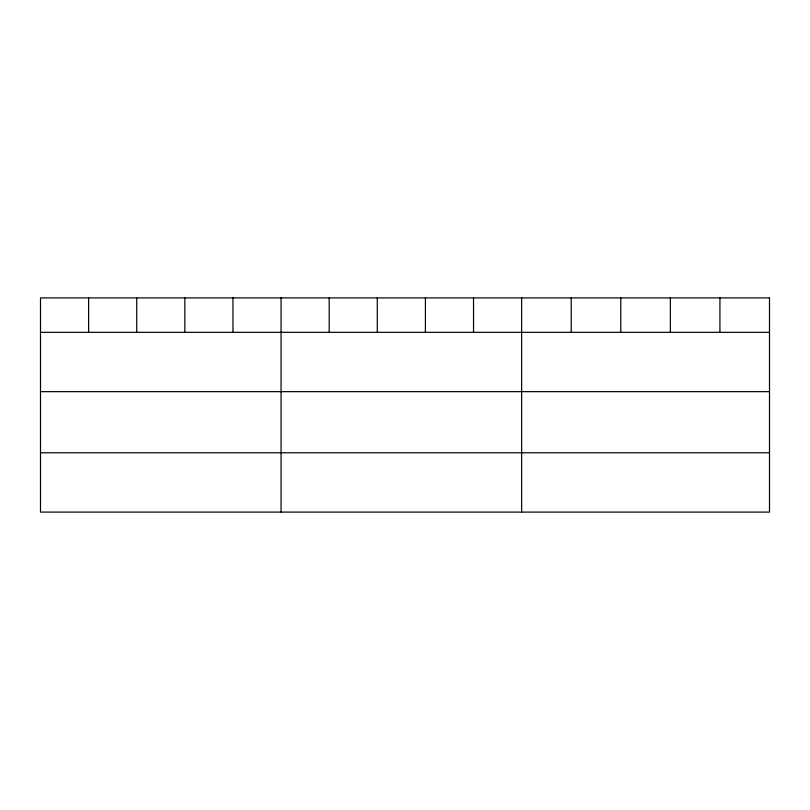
<?xml version="1.0" encoding="UTF-8"?>
<svg xmlns="http://www.w3.org/2000/svg" width="810" height="810" viewBox="0 0 810 810"><rect width="100%" height="100%" fill="white"/><g stroke="black" fill="none" stroke-linecap="round" stroke-linejoin="round"><path stroke-width="1.21" d="M40.5 332.333L769.5 332.333M40.5 391.655L769.5 391.655M40.5 452.77L769.5 452.77M719.928 297.908L719.928 332.333M670.356 297.908L670.356 332.333M620.784 297.908L620.784 332.333M571.212 297.908L571.212 332.333M521.64 297.908L521.64 512.092M473.526 297.908L473.526 332.333M425.412 297.908L425.412 332.333M377.298 297.908L377.298 332.333M329.184 297.908L329.184 332.333M281.07 297.908L281.07 512.092M232.956 297.908L232.956 332.333M184.842 297.908L184.842 332.333M136.728 297.908L136.728 332.333M88.614 297.908L88.614 332.333M769.5 297.908L40.5 297.908L40.5 512.092L769.5 512.092L769.5 297.908"/></g></svg>
